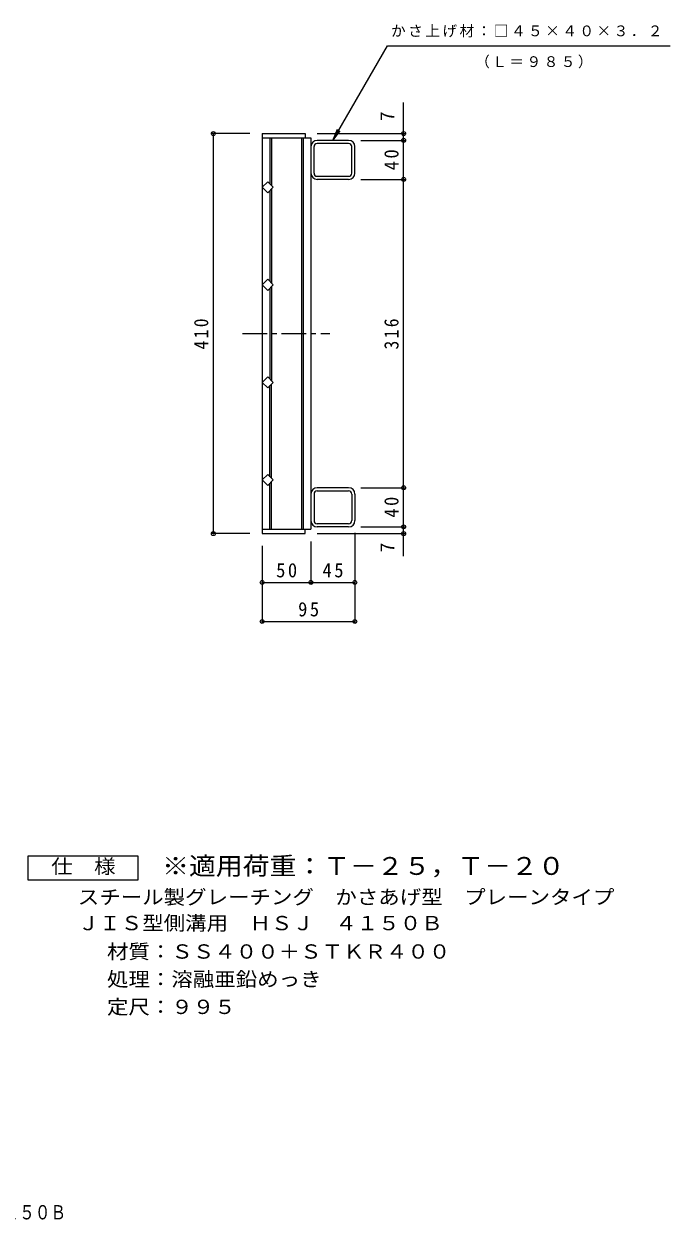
# Model space of a CAD drawing. Units: millimetres, scale not verified. Extents: x -823 to 843, y -684 to 580.
# Drawn here: x 180 to 843, y -684 to 542 of the extents above; entities that cross this region are included whole.
import ezdxf
from ezdxf.enums import TextEntityAlignment as Align

# ---------------------------------------------------------------- set-up
doc = ezdxf.new("R2010")
doc.units = ezdxf.units.MM
doc.header["$LTSCALE"] = 5
doc.header["$PDMODE"] = 32
doc.header["$PDSIZE"] = 4
doc.linetypes.add('CHAIN1', pattern=[8, 5, -1, 1, -1])
for name, color, linetype, lineweight in [('1-1_1-1ﾚｲﾔ', 2, 'Continuous', 9), ('1-2_1-2ﾚｲﾔ', 3, 'Continuous', 9), ('1-4_1-4ﾚｲﾔ', 7, 'Continuous', 9), ('F-4_F-4ﾚｲﾔ', 2, 'Continuous', 9)]:
    doc.layers.add(name, color=color, linetype=linetype, lineweight=lineweight)
doc.layers.add('F-5_F-5ﾚｲﾔ', color=2, linetype='Continuous')
doc.styles.add('ＭＳ ゴシック', font='')
doc.styles.get('ＭＳ ゴシック').set_extended_font_data('MS Gothic')

msp = doc.modelspace()

# ---------------------------------------------------------------- linework, layer by layer
at = {"layer": '1-1_1-1ﾚｲﾔ'}
for p, q in [((513.1, 422.987), (480.9, 422.987)), ((513.1, 419.787), (480.9, 419.787)), ((477.7, 389.387), (477.7, 416.587)), ((516.3, 389.387), (516.3, 416.587)), ((519.5, 389.387), (519.5, 416.587)), ((480.9, 386.187), (513.1, 386.187)), ((513.1, 382.987), (480.9, 382.987)), ((513.1, 66.988), (480.9, 66.988)), ((480.9, 63.787), (513.1, 63.787)), ((477.7, 60.588), (477.7, 33.388)), ((516.3, 60.587), (516.3, 33.388)), ((519.5, 60.588), (519.5, 33.388)), ((513.1, 30.188), (480.9, 30.188)), ((513.1, 26.988), (480.9, 26.988))]:
    msp.add_line(p, q, dxfattribs=at)
for centre, radius, start, end in [((480.9, 416.587), 6.4, 90, 180), ((480.9, 416.587), 3.2, 90, 180), ((513.1, 416.587), 6.4, 0, 90), ((513.1, 416.587), 3.2, 0, 90), ((480.9, 389.387), 6.4, 180, 270), ((480.9, 389.387), 3.2, 180, 270), ((513.1, 389.387), 6.4, 270, 0), ((513.1, 389.387), 3.2, 270, 0), ((480.9, 60.588), 6.4, 90, 180), ((480.9, 60.588), 3.2, 90, 180), ((513.1, 60.588), 6.4, 0, 90), ((513.1, 60.587), 3.2, 0, 90), ((480.9, 33.388), 6.4, 180, 270), ((480.9, 33.388), 3.2, 180, 270), ((513.1, 33.388), 3.2, 270, 0), ((513.1, 33.388), 6.4, 270, 0)]:
    msp.add_arc(centre, radius, start, end, dxfattribs=at)
at = {"layer": '1-2_1-2ﾚｲﾔ'}
for p, q in [((424.5, 429.987), (468.5, 429.987)), ((424.5, 429.987), (424.5, 19.988)), ((468.5, 429.987), (468.5, 425.487)), ((424.5, 425.487), (474.5, 425.487)), ((432.5, 425.487), (432.5, 378.301)), ((434, 425.487), (434, 376.801)), ((465, 425.487), (465, 24.487)), ((466.5, 425.487), (466.5, 24.487)), ((474.5, 425.487), (474.5, 24.487)), ((432.5, 371.674), (432.5, 278.301)), ((434, 373.174), (434, 276.801)), ((432.5, 271.674), (432.5, 178.301)), ((434, 273.174), (434, 176.801)), ((434, 76.801), (434, 173.174)), ((432.5, 78.301), (432.5, 171.674)), ((432.5, 24.487), (432.5, 71.674)), ((434, 24.487), (434, 73.174)), ((424.5, 24.487), (474.5, 24.487)), ((424.5, 19.988), (468.5, 19.988)), ((468.5, 19.988), (468.5, 24.487))]:
    msp.add_line(p, q, dxfattribs=at)
at = {"layer": '1-2_1-2ﾚｲﾔ', "linetype": 'CHAIN1'}
msp.add_line((404.493, 224.987), (493.901, 224.987), dxfattribs=at)
at = {"layer": '1-2_1-2ﾚｲﾔ'}
for points in [[(435.814, 374.988), (430.157, 369.331), (424.5, 374.988), (430.157, 380.645)], [(435.814, 274.988), (430.157, 269.331), (424.5, 274.988), (430.157, 280.645)], [(435.814, 174.987), (430.157, 180.644), (424.5, 174.987), (430.157, 169.33)], [(435.814, 74.987), (430.157, 80.644), (424.5, 74.987), (430.157, 69.33)]]:
    msp.add_lwpolyline(points, close=True, dxfattribs=at)
at = {"layer": '1-4_1-4ﾚｲﾔ'}
for p, q in [((569.5, -2.972), (569.5, 461.784)), ((412, 429.987), (373, 429.987)), ((374.5, 19.988), (374.5, 429.987)), ((481, 429.987), (571, 429.987)), ((497, 422.987), (501.783, 434.536)), ((497, 422.987), (504.609, 432.904)), ((525.6, 422.987), (571, 422.987)), ((525.6, 382.987), (571, 382.987)), ((525.6, 66.988), (571, 66.988)), ((525.6, 26.988), (571, 26.988)), ((412, 19.988), (373, 19.988)), ((481, 19.988), (571, 19.988)), ((519.5, 20.888), (519.5, -71.512)), ((424.5, 7.488), (424.5, -71.512)), ((474.5, 11.988), (474.5, -31.512)), ((424.5, -30.012), (519.5, -30.012)), ((424.5, -70.012), (519.5, -70.012))]:
    msp.add_line(p, q, dxfattribs=at)
msp.add_lwpolyline([(497, 422.987), (553.003, 519.987), (842.581, 519.987)], dxfattribs=at)
for p in [(374.5, 429.987), (569.5, 429.987), (569.5, 422.987), (569.5, 382.987), (569.5, 66.988), (569.5, 26.988), (374.5, 19.988), (569.5, 19.988), (424.5, -30.012), (474.5, -30.012), (519.5, -30.012), (424.5, -70.012), (519.5, -70.012)]:
    msp.add_point(p, dxfattribs=at)
at = {"layer": 'F-4_F-4ﾚｲﾔ'}
msp.add_lwpolyline([(184.536, -335.188), (184.536, -310.188), (297.036, -310.188), (297.036, -335.188)], close=True, dxfattribs=at)

# ---------------------------------------------------------------- texts
at = {"layer": '1-4_1-4ﾚｲﾔ', "color": 2, "style": 'ＭＳ ゴシック'}
for p in [(564.5, 442.638), (564.5, 0.828)]:
    msp.add_text('7', height=14.66, rotation=90, dxfattribs=at).set_placement(p, align=Align.BOTTOM_LEFT)
at = {"layer": '1-4_1-4ﾚｲﾔ', "char_height": 11, "attachment_point": 7, "style": 'ＭＳ ゴシック'}
for s, insert in [('\\T1.17;かさ上げ材：□４５×４０×３．２', (556.606, 528.529)), ('\\T1.17;（Ｌ＝９８５）', (642.852, 496.754))]:
    msp.add_mtext(s, dxfattribs=dict(at, insert=insert))
at = {"layer": '1-4_1-4ﾚｲﾔ', "color": 2, "char_height": 14.66, "attachment_point": 7, "rotation": 90, "style": 'ＭＳ ゴシック'}
for s, insert in [('\\T1.27;\\W0.95;40', (564.5, 392.362)), ('\\T1.27;\\W0.9;410', (369.5, 208.737)), ('\\T1.27;\\W0.9;316', (564.5, 208.737)), ('\\T1.27;\\W0.95;40', (564.5, 36.363))]:
    msp.add_mtext(s, dxfattribs=dict(at, insert=insert))
at = {"layer": '1-4_1-4ﾚｲﾔ', "color": 2, "char_height": 14.66, "attachment_point": 7, "style": 'ＭＳ ゴシック'}
for s, insert in [('\\T1.27;\\W0.95;50', (438.875, -25.012)), ('\\T1.27;\\W0.95;45', (486.375, -25.012)), ('\\T1.27;\\W0.95;95', (461.375, -65.012))]:
    msp.add_mtext(s, dxfattribs=dict(at, insert=insert))
at = {"layer": 'F-4_F-4ﾚｲﾔ', "style": 'ＭＳ ゴシック', "width": 1.1}
for s, p in [('仕\u3000様', (208.286, -332.688)), ('スチール製グレーチング\u3000かさあげ型\u3000プレーンタイプ', (235.581, -364.148)), ('ＪＩＳ型側溝用\u3000ＨＳＪ\u3000４１５０Ｂ', (235.581, -390.806)), ('材質：ＳＳ４００＋ＳＴＫＲ４００', (265.437, -419.92)), ('処理：溶融亜鉛めっき', (265.437, -448.307)), ('定尺：９９５', (265.437, -476.654))]:
    msp.add_text(s, height=14.66, dxfattribs=at).set_placement(p, align=Align.BOTTOM_LEFT)
at = {"layer": 'F-5_F-5ﾚｲﾔ', "color": 3, "style": 'ＭＳ ゴシック', "width": 1.1}
msp.add_text('※適用荷重：Ｔ－２５，Ｔ－２０', height=18.33, dxfattribs=at).set_placement((322.036, -335.188), align=Align.BOTTOM_LEFT)
at = {"layer": 'F-5_F-5ﾚｲﾔ', "style": 'ＭＳ ゴシック', "width": 0.8}
msp.add_text('スチール製グレーチング\u3000かさあげ型\u3000プレーンタイプ\u3000ＪＩＳ型側溝用\u3000ＨＳＪ\u3000４１５０Ｂ', height=14.66, dxfattribs=at).set_placement((-464.379, -687.109), align=Align.BOTTOM_LEFT)

doc.saveas('drawing.dxf')
